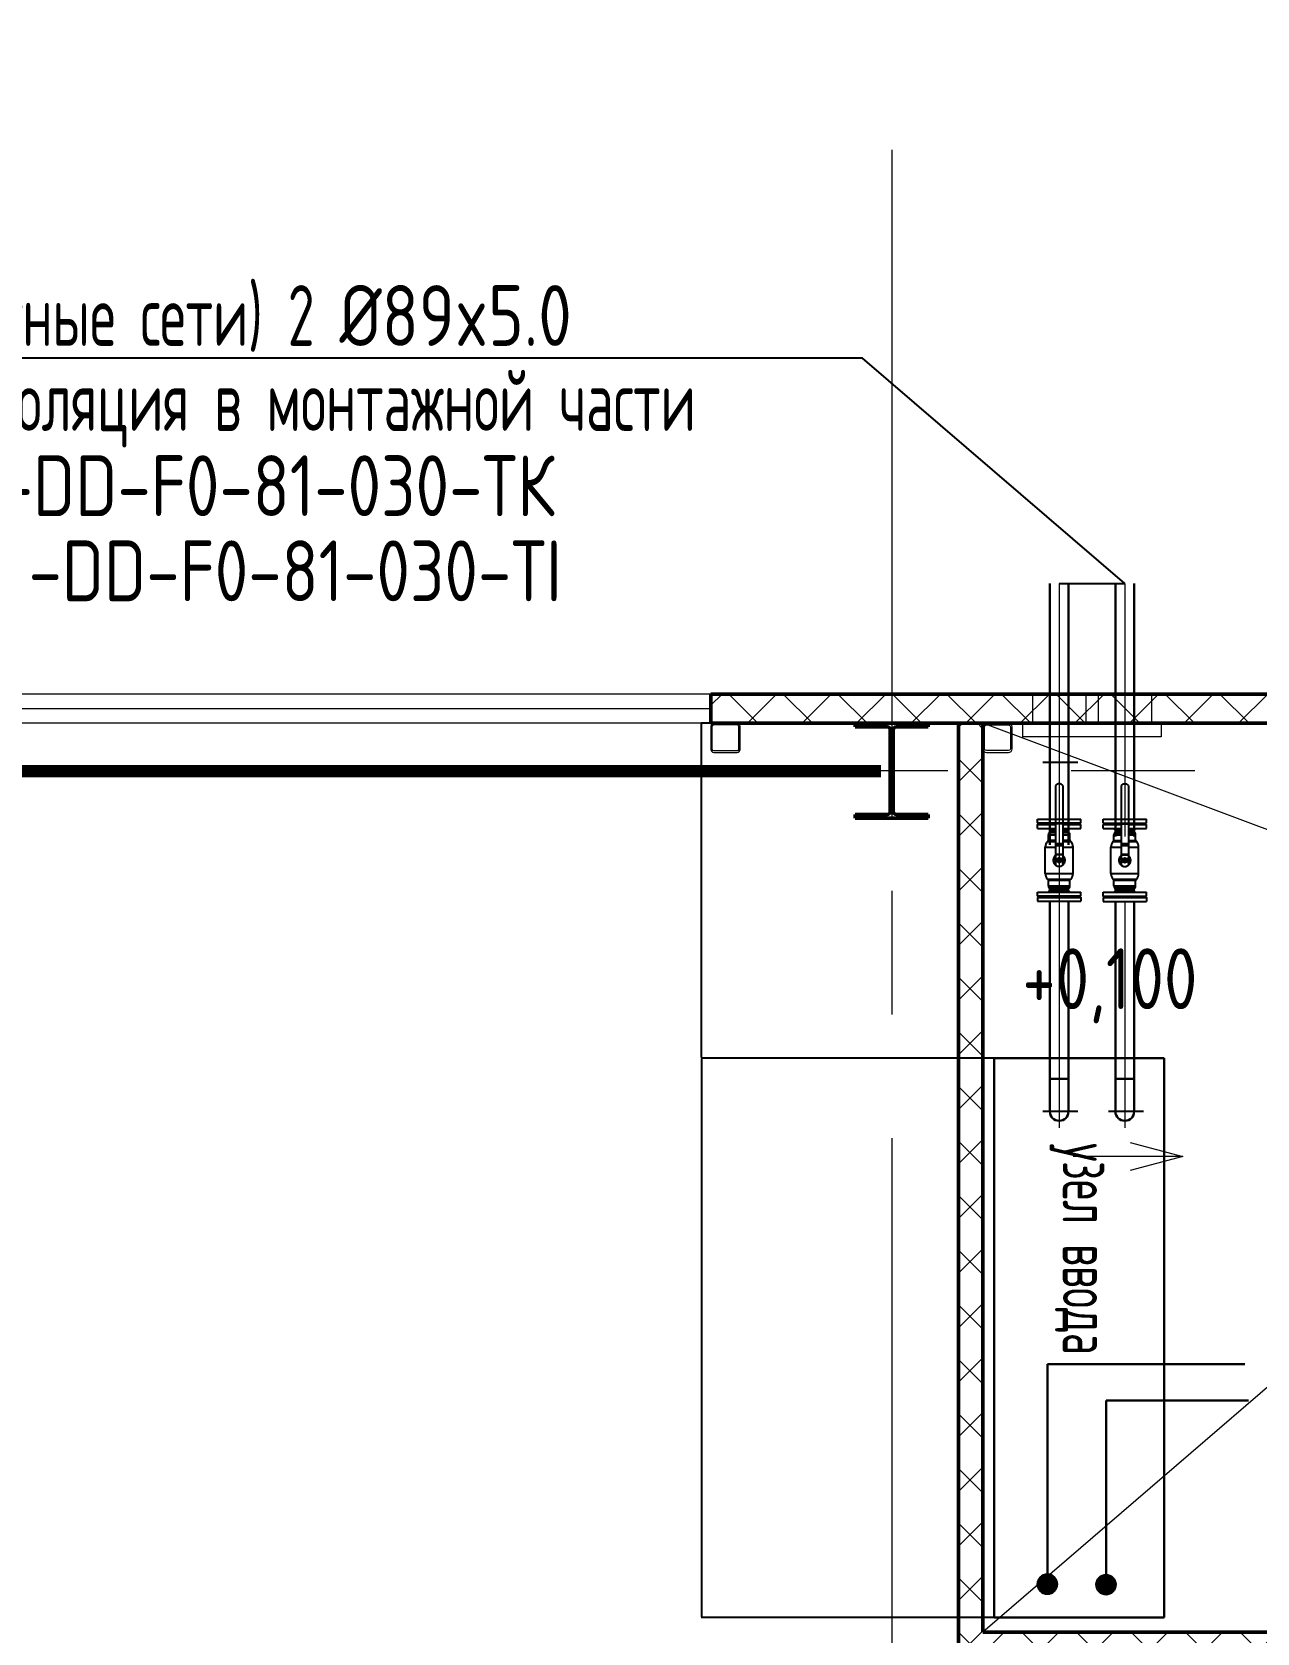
# Model space of a CAD drawing. Header units: millimetres. Extents: x -553547 to 230550, y -59438 to 214451.
# Drawn here: x 180828 to 185867, y -33384 to -26799 of the extents above; entities that cross this region are included whole.
import ezdxf
from ezdxf import colors
from ezdxf.entities.mleader import LeaderData, LeaderLine
from ezdxf.math import Vec2, Vec3

# ---------------------------------------------------------------- set-up
doc = ezdxf.new("R2010")
doc.units = ezdxf.units.MM
for name, pattern in [('CENTER', [50.8, 31.75, -6.35, 6.35, -6.35]), ('K5LT32978', [0]), ('K5LT_BASIC', [0]), ('осевая', [50.8, 31.75, -6.35, 6.35, -6.35])]:
    doc.linetypes.add(name, pattern=pattern)
for name, color, linetype, lineweight in [('0-ОТОПЛЕНИЕ', 1, 'Continuous', 30), ('_Оси', 252, 'Continuous', 9), ('АР_Окна', 160, 'Continuous', 20), ('АР_Размеры', 7, 'Continuous', 20), ('АР_Стены и перегородки', 154, 'Continuous', 50), ('АР_Тонкие', 7, 'Continuous', 0), ('АР_Штриховка', 7, 'Continuous', 20), ('ОВ выноски вент. оборудование и клапаны', 7, 'Continuous', 15), ('ОВ текст', 7, 'Continuous', 15), ('отверстия ОВ', 100, 'Continuous', 30), ('т1', 10, 'Continuous', 30), ('т2', 5, 'Continuous', 30), ('текст ов', 7, 'Continuous', 15)]:
    doc.layers.add(name, color=color, linetype=linetype, lineweight=lineweight)
doc.layers.add('Системный слой', color=7, linetype='Continuous')
doc.styles.add('GOST 2.304', font='cs_gost2304.shx', dxfattribs={"width": 0.8})
doc.styles.add('GOST type A', font='GOST2304A.ttf')
doc.styles.get("Standard").update_dxf_attribs({"font": 'arial.ttf'})
doc.styles.add('ГОСТ', font='cs_gost2304.shx')
doc.dimstyles.new('ISO-25', dxfattribs={"dimtxt": 2.5, "dimasz": 2.5, "dimexe": 1.25, "dimexo": 0.625, "dimtad": 1, "dimtxsty": 'Standard', "dimcen": 2.5, "dimadec": 0, "dimazin": 0, "dimtfac": 1, "dimtmove": 0, "dimatfit": 3, "dimfxl": 1, "dimarcsym": 0})

# ---------------------------------------------------------------- blocks, each defined once
blk = doc.blocks.new('Несущая колонна')
at = {"color": 0, "linetype": 'ByBlock', "lineweight": -2, "extrusion": (0, 0, -1)}
for p, q in [((74798.1, 37252.3), (74798.1, 37267.3)), ((74798.1, 37267.3), (75098.1, 37267.3)), ((74798.1, 37252.3), (74929.1, 37252.3)), ((74942.1, 36905.3), (74942.1, 37239.3)), ((74954.1, 36905.3), (74954.1, 37239.3)), ((74967.1, 37252.3), (75098.1, 37252.3)), ((75098.1, 37252.3), (75098.1, 37267.3)), ((74798.1, 36877.3), (74798.1, 36892.3)), ((74798.1, 36892.3), (74929.1, 36892.3)), ((74798.1, 36877.3), (75098.1, 36877.3)), ((74967.1, 36892.3), (75098.1, 36892.3)), ((75098.1, 36877.3), (75098.1, 36892.3))]:
    blk.add_line(p, q, dxfattribs=at)
at = {"color": 18, "lineweight": 0, "true_color": 0x000000}
for points in [[(74948.1, 37267.3), (74948.1, 36877.3)], [(74954.1, 37072.3), (74942.1, 37072.3)]]:
    blk.add_lwpolyline(points, dxfattribs=at)
at = {"color": 0, "linetype": 'ByBlock', "lineweight": -2, "extrusion": (0, 0, -1)}
for centre, start, end in [((-74929.1, 37239.3), 90, 180), ((-74967.1, 37239.3), 360, 90), ((-74929.1, 36905.3), 180, 270), ((-74967.1, 36905.3), 270, 0)]:
    blk.add_arc(centre, 13, start, end, dxfattribs=at)
blk = doc.blocks.new('*D421')
at = {"layer": 'Defpoints', "color": 0, "lineweight": 30, "transparency": 16777216}
for p in [(184785.5, -31019.8), (183582.4, -33319.8), (184785.5, -33319.8)]:
    blk.add_point(p, dxfattribs=at)
at = {"layer": 'ОВ текст', "color": 0, "lineweight": -2, "transparency": 16777216}
for p, q in [((184784.8, -31019.8), (183581.2, -31019.8)), ((183582.4, -31022.3), (183582.4, -33317.3)), ((184784.8, -33319.8), (183581.2, -33319.8))]:
    blk.add_line(p, q, dxfattribs=at)
at = {"layer": 'ОВ текст', "color": 0, "lineweight": 30, "transparency": 16777216}
for points in [[(183582, -31022.3), (183582.8, -31022.3), (183582.4, -31019.8)], [(183582, -33317.3), (183582.8, -33317.3), (183582.4, -33319.8)]]:
    blk.add_solid(points, dxfattribs=at)
at = {"layer": 'ОВ текст', "color": 0, "lineweight": 15, "transparency": 16777216, "insert": (183580.4, -32169.8), "char_height": 2.5, "attachment_point": 5, "rotation": 90, "style": 'ГОСТ'}
blk.add_mtext('{\\W0.8;2300}', dxfattribs=at)
blk = doc.blocks.new('*D422')
at = {"layer": 'Defpoints', "color": 0, "lineweight": 30, "transparency": 16777216}
for p in [(183582.4, -29642.1), (184739.8, -29642.1), (184785.5, -31019.8)]:
    blk.add_point(p, dxfattribs=at)
at = {"layer": 'ОВ текст', "color": 0, "lineweight": -2, "transparency": 16777216}
for p, q in [((184739.2, -29642.1), (183581.2, -29642.1)), ((183582.4, -31017.3), (183582.4, -29644.6)), ((184784.8, -31019.8), (183581.2, -31019.8))]:
    blk.add_line(p, q, dxfattribs=at)
at = {"layer": 'ОВ текст', "color": 0, "lineweight": 30, "transparency": 16777216}
for points in [[(183582, -29644.6), (183582.8, -29644.6), (183582.4, -29642.1)], [(183582, -31017.3), (183582.8, -31017.3), (183582.4, -31019.8)]]:
    blk.add_solid(points, dxfattribs=at)
at = {"layer": 'ОВ текст', "color": 0, "lineweight": 15, "transparency": 16777216, "insert": (183580.5, -30330.9), "char_height": 2.5, "attachment_point": 5, "rotation": 90, "style": 'ГОСТ'}
blk.add_mtext('{\\W0.8;1380}', dxfattribs=at)
blk = doc.blocks.new('A$C8f9dceb5')
at = {"color": 5, "linetype": 'K5LT_BASIC', "lineweight": 25, "true_color": 0x0000ff}
for p, q in [((1, 17), (0, 16)), ((0, 16), (0, 0)), ((0, 16), (89, 16)), ((1, 17), (89, 17)), ((28, 19), (26, 17)), ((28, 19), (89, 19)), ((89, 19), (150, 19)), ((89, 17), (177, 17)), ((89, 16), (178, 16)), ((177, 17), (178, 16)), ((178, 16), (178, 0)), ((0, 0), (89, 0)), ((89, 0), (178, 0))]:
    blk.add_line(p, q, dxfattribs=at)
blk = doc.blocks.new('A$Cf78fcd82')
at = {"color": 5, "lineweight": 25, "true_color": 0x0000ff}
for p, q in [((74, 457.7), (74, 218.9)), ((104, 457.7), (104, 218.9)), ((0, 297), (1, 298)), ((0, 281), (0, 297)), ((0, 297), (74, 297)), ((0, 281), (74, 281)), ((1, 298), (74, 298)), ((26, 298), (28, 300)), ((28, 300), (74, 300)), ((48, 263.4), (49.8, 265.2)), ((51, 268), (51, 275.5)), ((51, 275.5), (74, 275.5)), ((104, 300), (150, 300)), ((104, 298), (177, 298)), ((104, 297), (178, 297)), ((104, 281), (178, 281)), ((104, 275.5), (127, 275.5)), ((127, 268), (127, 275.5)), ((130, 263.4), (128.2, 265.2)), ((152, 298), (150, 300)), ((178, 297), (177, 298)), ((178, 281), (178, 297)), ((32, 95.9), (32, 204.1)), ((41.2, 227.4), (74, 227.4)), ((44.5, 231.9), (44.5, 254.9)), ((44.5, 231.9), (74, 231.9)), ((74, 218.9), (74, 211.1)), ((74, 211.1), (74, 175.6)), ((104, 231.9), (133.5, 231.9)), ((104, 227.4), (136.8, 227.4)), ((104, 218.9), (104, 211.1)), ((104, 211.1), (104, 175.6)), ((133.5, 231.9), (133.5, 254.9)), ((146, 95.9), (146, 204.1)), ((73.9, 163.1), (73.9, 136.9)), ((74, 175.6), (74, 173)), ((74, 173), (74, 131.3)), ((79.5, 145), (79.5, 155)), ((79.9, 155.7), (88.6, 160.7)), ((88.6, 139.3), (79.9, 144.3)), ((89.4, 160.7), (98.1, 155.7)), ((98.1, 144.3), (89.4, 139.3)), ((98.5, 155), (98.5, 145)), ((104, 175.6), (104, 173)), ((104, 173), (104, 131.3)), ((104.1, 136.9), (104.1, 163.1)), ((41.2, 72.6), (89, 72.6)), ((44.5, 45.1), (44.5, 68.1)), ((44.5, 68.1), (89, 68.1)), ((89, 72.6), (136.8, 72.6)), ((89, 68.1), (133.5, 68.1)), ((133.5, 45.1), (133.5, 68.1)), ((0, 3), (0, 19)), ((0, 19), (89, 19)), ((1, 2), (0, 3)), ((0, 3), (89, 3)), ((1, 2), (89, 2)), ((28, 0), (26, 2)), ((49.8, 34.8), (48, 36.6)), ((51, 24.5), (51, 32)), ((51, 24.5), (89, 24.5)), ((89, 24.5), (127, 24.5)), ((89, 19), (178, 19)), ((89, 3), (178, 3)), ((89, 2), (177, 2)), ((127, 24.5), (127, 32)), ((128.2, 34.8), (130, 36.6)), ((150, 0), (152, 2)), ((177, 2), (178, 3)), ((178, 3), (178, 19)), ((28, 0), (89, 0)), ((89, 0), (150, 0))]:
    blk.add_line(p, q, dxfattribs=at)
at = {"color": 7, "lineweight": 25}
for p, q in [((51, 268), (74, 268)), ((104, 268), (127, 268)), ((32, 204.1), (74, 204.1)), ((44.5, 254.9), (74, 254.9)), ((48, 263.4), (74, 263.4)), ((74, 218.9), (104, 218.9)), ((74, 211.1), (104, 211.1)), ((104, 263.4), (130, 263.4)), ((104, 254.9), (133.5, 254.9)), ((104, 204.1), (146, 204.1)), ((74, 175.6), (104, 175.6)), ((74, 173), (104, 173)), ((32, 95.9), (89, 95.9)), ((89, 95.9), (146, 95.9)), ((44.5, 45.1), (89, 45.1)), ((48, 36.6), (89, 36.6)), ((51, 32), (89, 32)), ((89, 45.1), (133.5, 45.1)), ((89, 36.6), (130, 36.6)), ((89, 32), (127, 32))]:
    blk.add_line(p, q, dxfattribs=at)
at = {"color": 5, "lineweight": 25, "true_color": 0x0000ff}
for radius in [7.5, 6, 4.5]:
    blk.add_circle((89, 150), radius, dxfattribs=at)
for centre, radius, start, end in [((89, 444.5), 20, 41.40962, 138.59038), ((47, 268), 4, 315, 0), ((131, 268), 4, 180, 225), ((66, 204.1), 34, 136.79632, 180), ((48.5, 225.5), 7.5, 122.12981, 165.88435), ((56.5, 254.9), 12, 135, 180), ((121.5, 254.9), 12, 0, 45), ((129.5, 225.5), 7.5, 14.11565, 57.87019), ((112, 204.1), 34, 0, 43.20368), ((89, 150), 20, 138.91627, 221.08373), ((89, 150), 20, 138.59038, 138.91627), ((89, 150), 20, 221.08373, 221.40962), ((89, 150), 10.8, 147.90547, 152.09453), ((89, 150), 10.8, 207.90547, 212.09453), ((89, 150), 10.8, 90, 92.09453), ((89, 150), 10.8, 267.90547, 272.09453), ((89, 150), 10.8, 87.90547, 90), ((89, 150), 10.8, 27.90547, 32.09453), ((89, 150), 10.8, 327.90547, 332.09453), ((89, 150), 20, 41.08373, 41.40962), ((89, 150), 20, 318.59038, 318.91627), ((89, 150), 20, 318.91627, 41.08373), ((66, 95.9), 34, 180, 223.20368), ((48.5, 74.5), 7.5, 194.11565, 237.87019), ((89, 144.5), 20, 221.40962, 318.59038), ((129.5, 74.5), 7.5, 302.12981, 345.88435), ((112, 95.9), 34, 316.79632, 0), ((56.5, 45.1), 12, 180, 225), ((47, 32), 4, 0, 45), ((131, 32), 4, 135, 180), ((121.5, 45.1), 12, 315, 0)]:
    blk.add_arc(centre, radius, start, end, dxfattribs=at)
for points in [[(45.5, 281), (46.3, 278.1), (48.2, 276.2), (51, 275.5)], [(132.5, 281), (131.7, 278.1), (129.8, 276.2), (127, 275.5)], [(51, 24.5), (48.2, 23.8), (46.3, 21.9), (45.5, 19)], [(127, 24.5), (129.8, 23.8), (131.7, 21.9), (132.5, 19)]]:
    blk.add_open_spline(points, degree=3, dxfattribs=at)
for points, knots in [([(74, 169.9), (73.8, 169.8), (72.9, 169.1), (71.2, 167.5), (69.3, 165.2), (67.8, 162.8), (66.6, 160.4), (65.7, 158.1), (65.1, 155.7), (64.7, 153.3), (64.5, 150.9), (64.5, 148.6), (64.7, 146.3), (65.1, 144), (65.8, 141.7), (66.7, 139.4), (67.8, 137.1), (69.3, 134.8), (71.2, 132.5), (73.4, 130.5), (75.8, 128.7), (78, 127.5), (79.3, 127), (79.7, 126.8)], [0, 0, 0, 0, 0.279299, 1.762869, 3.21746, 4.532819, 5.725857, 6.833999, 7.932135, 8.987921, 10.009908, 11.00847, 12.007936, 13.034049, 14.090325, 15.198802, 16.376143, 17.644037, 19.035371, 20.472874, 21.926944, 23.318052, 24, 24, 24, 24]), ([(98.3, 126.8), (98.6, 126.9), (99.9, 127.5), (102, 128.6), (104.5, 130.4), (106.8, 132.5), (108.7, 134.8), (110.2, 137.2), (111.4, 139.6), (112.3, 141.9), (112.9, 144.3), (113.3, 146.7), (113.5, 149), (113.5, 151.4), (113.3, 153.7), (112.9, 156), (112.2, 158.3), (111.3, 160.6), (110.2, 162.9), (108.7, 165.2), (106.8, 167.5), (105.2, 169), (104.2, 169.8), (104, 169.9)], [0, 0, 0, 0, 0.519763, 1.972282, 3.448794, 4.932387, 6.386999, 7.702378, 8.895434, 10.003593, 11.101745, 12.157547, 13.179549, 14.178126, 15.177607, 16.203736, 17.260028, 18.368521, 19.54588, 20.813793, 22.205148, 23.642672, 24, 24, 24, 24])]:
    blk.add_open_spline(points, degree=3, knots=knots, dxfattribs=at)
blk = doc.blocks.new('_None')
blk = doc.blocks.new('АР')
at = {"layer": 'АР_Штриховка', "lineweight": 13}
h = blk.add_hatch(dxfattribs=at)
h.set_pattern_fill('ANSI37', color=252, scale=50)
h.set_pattern_definition([(45, (585097.71, -263219.7), (-112.2532, 112.2532), []), (135, (585097.71, -263219.7), (-112.2532, -112.2532), [])])
h.paths.add_polyline_path([(671323.9, -236593.9), (671323.9, -236473.9), (669129.6, -236473.9), (669129.6, -236593.9)])
h.paths.add_polyline_path([(673929.6, -236593.9), (673929.6, -236473.9), (671323.9, -236473.9), (671323.9, -236593.9), (671523.9, -236593.9)])
h.paths.add_polyline_path([(675429.6, -236473.9), (675429.6, -236593.9), (676429.6, -236593.9), (676429.6, -236473.9)])
h = blk.add_hatch(dxfattribs=at)
h.set_pattern_fill('ANSI37', color=252, scale=50)
h.set_pattern_definition([(45, (564776.22, -271180.71), (-112.2532, 112.2532), []), (135, (564776.22, -271180.71), (-112.2532, -112.2532), [])])
h.paths.add_polyline_path([(670148.9, -251984.1), (670248.9, -251984.1), (670248.9, -236593.9), (670148.9, -236593.9)])
h = blk.add_hatch(dxfattribs=at)
h.set_pattern_fill('ANSI37', color=252, scale=50)
h.set_pattern_definition([(45, (568769.53, -267055.2), (-112.2532, 112.2532), []), (135, (568769.53, -267055.2), (-112.2532, -112.2532), [])])
h.paths.add_polyline_path([(670248.9, -240432.2), (676023.9, -240432.2), (676023.9, -240332.2), (670248.9, -240332.2)])
at = {"color": 252, "linetype": 'Continuous', "ltscale": 0.5}
for p, q in [((669237.6, -236593.9), (669141.6, -236593.9)), ((670337.9, -236593.9), (670261.9, -236593.9)), ((670337.9, -236593.9), (670261.9, -236593.9)), ((670354.5, -236593.9), (670263.3, -236593.9)), ((669129.6, -236605.9), (669129.6, -236701.9)), ((669135.6, -236701.9), (669135.6, -236605.9)), ((669141.6, -236599.9), (669237.6, -236599.9)), ((669243.6, -236605.9), (669243.6, -236701.9)), ((669249.6, -236701.9), (669249.6, -236605.9)), ((670248.9, -236608.3), (670248.9, -236699.5)), ((670256.1, -236699.5), (670256.1, -236608.3)), ((670263.3, -236601.1), (670354.5, -236601.1)), ((670361.7, -236608.3), (670361.7, -236699.5)), ((670368.9, -236699.5), (670368.9, -236608.3)), ((669237.6, -236707.9), (669141.6, -236707.9)), ((669141.6, -236713.9), (669237.6, -236713.9)), ((670354.5, -236706.7), (670263.3, -236706.7)), ((670263.3, -236713.9), (670354.5, -236713.9))]:
    blk.add_line(p, q, dxfattribs=at)
at = {"color": 252, "linetype": 'CENTER', "lineweight": 13, "ltscale": 55, "const_width": 50}
blk.add_lwpolyline([(663960, -236790.9), (669829.3, -236790.9)], dxfattribs=at)
at = {"color": 252, "linetype": 'Continuous', "ltscale": 0.5}
for centre, radius, start, end in [((669141.6, -236605.9), 12, 90, 180), ((669237.6, -236605.9), 12, 0, 90), ((670263.3, -236608.3), 14.4, 90, 180), ((670354.5, -236608.3), 14.4, 0, 90), ((669141.6, -236701.9), 12, 180, 270), ((669237.6, -236701.9), 12, 270, 0), ((670263.3, -236699.5), 14.4, 180, 270), ((670354.5, -236699.5), 14.4, 270, 0)]:
    blk.add_arc(centre, radius, start, end, dxfattribs=at)
at = {"color": 252, "linetype": 'Continuous', "ltscale": 0.5, "extrusion": (0, 0, -1)}
for centre, start, end in [((-669141.6, -236605.9), 0, 90), ((-669237.6, -236605.9), 90, 180)]:
    blk.add_arc(centre, 6, start, end, dxfattribs=at)
at = {"color": 252, "linetype": 'Continuous', "ltscale": 0.5, "extrusion": (1.89478e-14, -7.84844e-15, -1)}
blk.add_arc((-670263.3, -236608.3, 0), 7.2, 0, 90, dxfattribs=at)
at = {"color": 252, "linetype": 'Continuous', "ltscale": 0.5, "extrusion": (-7.84844e-15, -1.89478e-14, -1)}
blk.add_arc((-670354.5, -236608.3), 7.2, 90, 180, dxfattribs=at)
at = {"color": 252, "linetype": 'Continuous', "ltscale": 0.5, "extrusion": (3.78956e-14, 1.56969e-14, -1)}
blk.add_arc((-669141.6, -236701.9, 0), 6, 270, 0, dxfattribs=at)
at = {"color": 252, "linetype": 'Continuous', "ltscale": 0.5, "extrusion": (-1.56969e-14, 3.78956e-14, -1)}
blk.add_arc((-669237.6, -236701.9, 0), 6, 180, 270, dxfattribs=at)
at = {"color": 252, "linetype": 'Continuous', "ltscale": 0.5, "extrusion": (1.89478e-14, 7.84844e-15, -1)}
blk.add_arc((-670263.3, -236699.5, 0), 7.2, 270, 0, dxfattribs=at)
at = {"color": 252, "linetype": 'Continuous', "ltscale": 0.5, "extrusion": (-7.84844e-15, 1.89478e-14, -1)}
blk.add_arc((-670354.5, -236699.5, 0), 7.2, 180, 270, dxfattribs=at)
at = {"layer": '_Оси', "color": 252, "linetype": 'осевая', "ltscale": 80}
for p, q in [((669873.9, -234236), (669873.9, -259400.3)), ((647244.1, -236789.1), (685885.7, -236789.1))]:
    blk.add_line(p, q, dxfattribs=at)
at = {"layer": 'АР_Окна', "color": 252}
for p, q in [((669129.6, -236473.9), (664629.6, -236473.9)), ((669129.6, -236534.1), (664629.6, -236534.1)), ((669129.6, -236593.9), (664629.6, -236593.9))]:
    blk.add_line(p, q, dxfattribs=at)
at = {"layer": 'АР_Стены и перегородки', "color": 252}
for p, q in [((669129.6, -236473.9), (669129.6, -236593.9)), ((669129.6, -236473.9), (671323.9, -236473.9)), ((671323.9, -236473.9), (672673.9, -236473.9)), ((669129.6, -236593.9), (671323.9, -236593.9)), ((670148.9, -236593.9), (670148.9, -251984.1)), ((670248.9, -236593.9), (670248.9, -240332.2)), ((671323.9, -236593.9), (673929.6, -236593.9)), ((670248.9, -240332.2), (676023.9, -240332.2))]:
    blk.add_line(p, q, dxfattribs=at)
at = {"layer": 'АР_Тонкие', "color": 252}
for p, q in [((672303.9, -237364.1), (670248.9, -236593.9)), ((670854.9, -238318.1), (671071.3, -238376.1)), ((671071.3, -238376.1), (670620.7, -238376.1)), ((671071.3, -238376.1), (670854.9, -238434.1))]:
    blk.add_line(p, q, dxfattribs=at)
blk.add_lwpolyline([(672303.9, -238564.1), (670248.9, -240332.2)], dxfattribs=at)
at = {"layer": 'АР_Стены и перегородки', "color": 252}
blk.add_blockref('Несущая колонна', (594925.8, -273861.3), dxfattribs=at)
at = {"color": 252}
ml = blk.add_multileader_mtext('Standard', dxfattribs=at)
ml.set_content('-0,020', color=252, style='GOST type A')
ml.set_leader_properties(color=256)
ml.build(insert=Vec2(0, 0))
ml.multileader.update_dxf_attribs({"has_dogleg": 0, "has_text_frame": 1, "text_left_attachment_type": 7, "text_right_attachment_type": 6, "dogleg_length": 0, "arrow_head_size": 200})
ctx = ml.context
ctx.base_point, ctx.char_height, ctx.arrow_head_size, ctx.landing_gap_size, ctx.plane_origin = Vec3(677883.5, -235529.3), 250, 200, 50, Vec3(-485627.9, -231830.1)
ctx.left_attachment, ctx.right_attachment = 7, 6
notes = []
notes.append((ctx, [(0, (0, 0, 0), (0, 0), (1, 0), 1, [])]))
ctx.mtext.insert, ctx.mtext.flow_direction = Vec3(677933.5, -235241.8), 5
ml = blk.add_multileader_mtext('Standard', dxfattribs=at)
ml.set_content('0,000', color=252, style='GOST type A')
ml.set_leader_properties(color=256)
ml.build(insert=Vec2(0, 0))
ml.multileader.update_dxf_attribs({"has_dogleg": 0, "has_text_frame": 1, "text_left_attachment_type": 7, "text_right_attachment_type": 6, "dogleg_length": 0, "arrow_head_size": 200})
ctx = ml.context
ctx.base_point, ctx.char_height, ctx.arrow_head_size, ctx.landing_gap_size, ctx.plane_origin = Vec3(674120.3, -254449.4), 250, 200, 50, Vec3(-489483.8, -251725.5)
ctx.left_attachment, ctx.right_attachment = 7, 6
notes.append((ctx, [(0, (0, 0, 0), (0, 0), (1, 0), 1, [])]))
ctx.mtext.insert, ctx.mtext.flow_direction = Vec3(674170.3, -254161.9), 5
ml = blk.add_multileader_mtext('Standard', dxfattribs=at)
ml.set_content('0,000', color=252, style='GOST type A')
ml.set_leader_properties(color=256)
ml.build(insert=Vec2(0, 0))
ml.multileader.update_dxf_attribs({"has_dogleg": 0, "has_text_frame": 1, "text_left_attachment_type": 7, "text_right_attachment_type": 6, "dogleg_length": 0, "arrow_head_size": 200})
ctx = ml.context
ctx.base_point, ctx.char_height, ctx.arrow_head_size, ctx.landing_gap_size, ctx.plane_origin = Vec3(683757.5, -246454.6), 250, 200, 50, Vec3(-479846.5, -243730.6)
ctx.left_attachment, ctx.right_attachment = 7, 6
notes.append((ctx, [(0, (0, 0, 0), (0, 0), (1, 0), 1, [])]))
ctx.mtext.insert, ctx.mtext.flow_direction = Vec3(683807.5, -246167), 5
ml = blk.add_multileader_mtext('Standard', dxfattribs=at)
ml.set_content('+0,100', color=252, style='GOST type A')
ml.set_leader_properties(color=256)
ml.build(insert=Vec2(0, 0))
ml.multileader.update_dxf_attribs({"has_dogleg": 0, "has_text_frame": 1, "text_left_attachment_type": 7, "text_right_attachment_type": 6, "dogleg_length": 0, "arrow_head_size": 200})
ctx = ml.context
ctx.base_point, ctx.char_height, ctx.arrow_head_size, ctx.landing_gap_size, ctx.plane_origin = Vec3(670361, -237807.4), 250, 200, 50, Vec3(-493243.1, -235083.5)
ctx.left_attachment, ctx.right_attachment = 7, 6
notes.append((ctx, [(0, (0, 0, 0), (0, 0), (1, 0), 1, [])]))
ctx.mtext.insert, ctx.mtext.flow_direction = Vec3(670411, -237519.9), 5
for ctx, leaders in notes:
    for number, flags, end, landing, length, lines in leaders:
        leader = LeaderData()
        leader.index, (leader.has_last_leader_line, leader.has_dogleg_vector, leader.attachment_direction) = number, flags
        leader.last_leader_point, leader.dogleg_vector, leader.dogleg_length = Vec3(end), Vec3(landing), length
        for number, points, colour, breaks in lines:
            line = LeaderLine()
            line.index, line.vertices, line.color, line.breaks = number, Vec3.list(points), colors.encode_raw_color(colour), breaks
            leader.lines.append(line)
        ctx.leaders.append(leader)

msp = doc.modelspace()

# ---------------------------------------------------------------- hatches: boundary and pattern name
at = {"layer": 'т1'}
h = msp.add_hatch(color=256, dxfattribs=at)
h.dxf.hatch_style = 1
h.paths.add_polyline_path([(184964.88, -33183.236, 1), (185044.88, -33183.236, 1)])
at = {"layer": 'т2'}
h = msp.add_hatch(color=256, dxfattribs=at)
h.dxf.hatch_style = 1
h.paths.add_polyline_path([(185206.38, -33185.236, 1), (185286.38, -33185.236, 1)])

# ---------------------------------------------------------------- linework, layer by layer
at = {"lineweight": 15}
for p, q in [((184943.518, -29522.054), (184943.518, -29642.054)), ((185163.518, -29522.054), (185163.518, -29642.054)), ((185213.518, -29522.054), (185213.518, -29642.054)), ((185433.518, -29522.054), (185433.518, -29642.054))]:
    msp.add_line(p, q, dxfattribs=at)
at = {"layer": '0-ОТОПЛЕНИЕ'}
for p, q in [((185015.518, -29067.803), (185015.518, -30142.848)), ((185091.518, -29067.803), (185091.518, -30142.848)), ((185015.518, -30374.68), (185015.518, -31239.236)), ((185091.518, -30374.68), (185091.518, -31239.236)), ((185091.518, -31104.236), (185015.518, -31104.236))]:
    msp.add_line(p, q, dxfattribs=at)
at = {"layer": '0-ОТОПЛЕНИЕ', "color": 5}
for p, q in [((185285.518, -29067.803), (185285.518, -30107.759)), ((185361.518, -29067.803), (185361.518, -30107.759)), ((185285.518, -30036.733), (185285.518, -29910.095)), ((185361.518, -30036.733), (185361.518, -29910.095)), ((185285.518, -30374.68), (185285.518, -31239.236)), ((185361.518, -30374.68), (185361.518, -31239.236)), ((185361.518, -31104.236), (185285.518, -31104.236))]:
    msp.add_line(p, q, dxfattribs=at)
at = {"layer": '0-ОТОПЛЕНИЕ'}
msp.add_arc((185053.518, -31239.236), 38.396, 180, 0, dxfattribs=at)
at = {"layer": '0-ОТОПЛЕНИЕ', "color": 5}
msp.add_arc((185323.518, -31239.236), 38.396, 180, 0, dxfattribs=at)
at = {"layer": 'отверстия ОВ', "color": 6}
for p, q in [((184785.468, -31019.786), (184785.468, -33319.786)), ((185485.468, -31019.786), (184785.468, -31019.786)), ((185485.468, -33319.786), (185485.468, -31019.786)), ((184785.468, -33319.786), (185485.468, -33319.786))]:
    msp.add_line(p, q, dxfattribs=at)
at = {"layer": 'Системный слой', "linetype": 'K5LT32978', "lineweight": 18}
for p, q in [((185053.518, -29067.803), (185053.518, -30398.736)), ((185323.518, -29067.803), (185323.518, -30107.759)), ((185053.518, -30374.68), (185053.518, -31305.736)), ((185323.518, -30374.68), (185323.518, -31305.736))]:
    msp.add_line(p, q, dxfattribs=at)
at = {"layer": 'т1'}
for p, q in [((185004.88, -32277.744), (185004.88, -33183.236)), ((185817.47, -32277.744), (185004.88, -32277.744))]:
    msp.add_line(p, q, dxfattribs=at)
msp.add_circle((185004.88, -33183.236), 40, dxfattribs=at)
at = {"layer": 'т2'}
for p in [(185246.38, -33185.236), (185832.196, -32427.744)]:
    msp.add_line(p, (185246.38, -32427.744), dxfattribs=at)
msp.add_circle((185246.38, -33185.236), 40, dxfattribs=at)
at = {"layer": 'текст ов'}
for p, q in [((184903.302, -29642.054), (185472.678, -29642.054)), ((184903.302, -29642.054), (184903.302, -29698.078)), ((185472.678, -29698.078), (184903.302, -29698.078)), ((185472.678, -29642.054), (185472.678, -29698.078))]:
    msp.add_line(p, q, dxfattribs=at)
at = {"layer": 'текст ов', "lineweight": 25}
for p, q in [((185130.88, -29804.236), (184986.88, -29804.236)), ((185130.88, -31239.236), (184986.88, -31239.236)), ((185400.88, -31239.236), (185256.88, -31239.236))]:
    msp.add_line(p, q, dxfattribs=at)

# ---------------------------------------------------------------- block references
at = {"layer": 'АР_Размеры', "color": 18, "true_color": 0x000000}
msp.add_blockref('АР', (-485509.064, 206951.83), dxfattribs=at)
at = {"layer": 'текст ов'}
for name, p in [('A$Cf78fcd82', (184964.518, -30355.679)), ('A$Cf78fcd82', (185234.518, -30356.194)), ('A$C8f9dceb5', (184964.518, -30374.679)), ('A$C8f9dceb5', (185234.518, -30375.194))]:
    msp.add_blockref(name, p, dxfattribs=at)
at = {"layer": 'текст ов', "xscale": -1, "rotation": 180}
for p in [(184964.518, -30036.219), (185234.518, -30036.734)]:
    msp.add_blockref('A$C8f9dceb5', p, dxfattribs=at)

# ---------------------------------------------------------------- texts
at = {"layer": 'ОВ текст', "linetype": 'Continuous', "lineweight": 13, "insert": (185141.123, -31369.614), "char_height": 200, "width": 7852.99712, "attachment_point": 4, "rotation": 270, "line_spacing_factor": 0.84, "style": 'ГОСТ'}
msp.add_mtext('{\\W0.8;узел ввода}', dxfattribs=at)
msp.add_mtext('{\\W0.8;узел ввода}', dxfattribs=at)

# ---------------------------------------------------------------- dimensions: what is measured, and where the dimension line sits
at = {"layer": 'ОВ текст', "lineweight": 15}
for base, p2, text, picture, middle in [((183582.422, -29642.054), (184739.802, -29642.054), '{\\W0.8;1380}', '*D422', (183580.495, -30330.92)), ((183582.422, -33319.786), (184785.468, -33319.786), '{\\W0.8;<>}', '*D421', (183580.399, -32169.786))]:
    dim = msp.add_linear_dim(base=base, p1=(184785.468, -31019.786), p2=p2, angle=90, text=text, dimstyle='ISO-25', override={"dimtxsty": 'ГОСТ'}, dxfattribs=at)
    dim.commit()
    dim.dimension.update_dxf_attribs({"geometry": picture, "text_midpoint": middle})

# ---------------------------------------------------------------- next in the draw order: leaders
at = {"layer": 'ОВ выноски вент. оборудование и клапаны', "lineweight": 15}
ml = msp.add_multileader_mtext('Standard', dxfattribs=at)
ml.set_content('{\\Fcs_gost2304|c204;\\W0.8;Т1, Т2 (наружные сети) 2 \\W1;%%C89x5.0\\Fcs_gost2304|c0;\\W0.8;\\P\\pxqc;\\Fcs_gost2304|c204;Трубопровод и изоляция в монтажной части\\P\\W1;0284.2021-DD-F0-81-030-ТК\\W0.8; \\P\\pl0.59168,q*;\\W1;0284.2021-DD-F0-81-030-ТI}', color=256, style='GOST 2.304')
ml.set_leader_properties()
ml.set_arrow_properties(name='NONE')
ml.build(insert=Vec2(0, 0))
ml.multileader.update_dxf_attribs({"text_left_attachment_type": 6, "text_right_attachment_type": 6, "dogleg_length": 100, "arrow_head_size": 250})
ctx = ml.context
ctx.base_point, ctx.char_height, ctx.arrow_head_size, ctx.plane_origin = Vec3(178395.803, -28140.1), 250, 250, Vec3(179605.879, -31694.06)
ctx.left_attachment, ctx.right_attachment, ctx.text_align_type = 6, 6, 1
notes = []
notes.append((ctx, [(1, (1, 1, 0), (184244.803, -28140.1), (-1, 0), 100, [(1, [(185053.518, -29067.803), (185323.518, -29067.803)], 0, [])])]))
ctx.mtext.insert, ctx.mtext.width, ctx.mtext.alignment, ctx.mtext.line_spacing_factor, ctx.mtext.flow_direction = Vec3(181260.303, -27840.1), 5886.71833, 2, 0.84, 5
ctx.mtext.has_bg_fill, ctx.mtext.bg_color, ctx.mtext.bg_scale_factor, ctx.mtext.bg_transparency, ctx.mtext.use_window_bg_color = 1, -1073741824, 1, 0, 1
for ctx, leaders in notes:
    for number, flags, end, landing, length, lines in leaders:
        leader = LeaderData()
        leader.index, (leader.has_last_leader_line, leader.has_dogleg_vector, leader.attachment_direction) = number, flags
        leader.last_leader_point, leader.dogleg_vector, leader.dogleg_length = Vec3(end), Vec3(landing), length
        for number, points, colour, breaks in lines:
            line = LeaderLine()
            line.index, line.vertices, line.color, line.breaks = number, Vec3.list(points), colors.encode_raw_color(colour), breaks
            leader.lines.append(line)
        ctx.leaders.append(leader)

doc.saveas('drawing.dxf')
